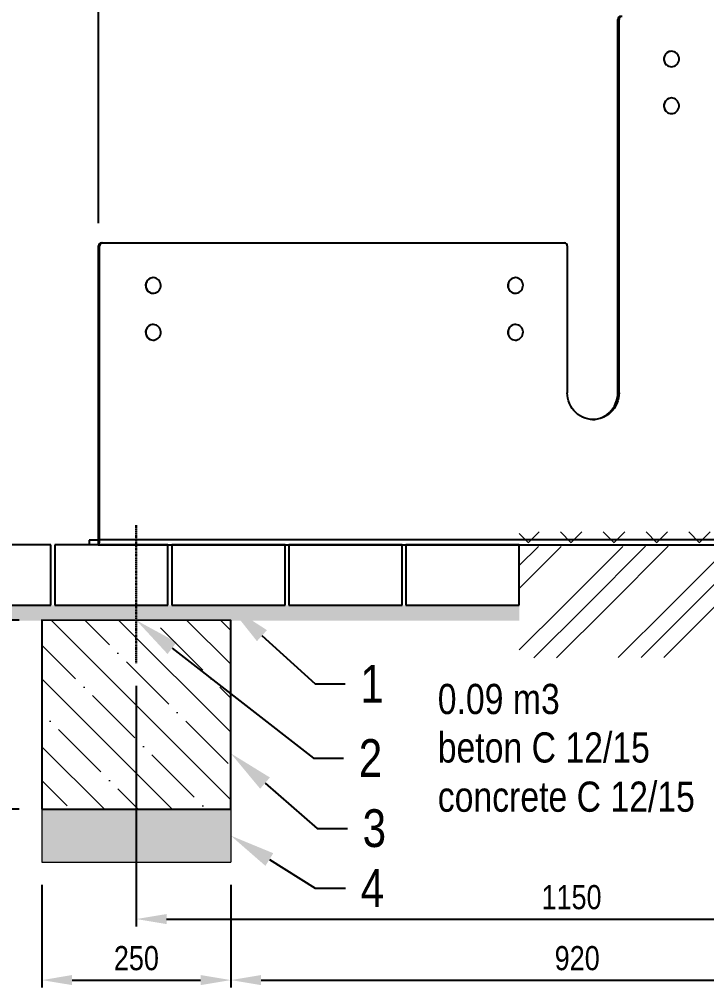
# Model space of a CAD drawing. Header units: millimetres. Extents: x 11758 to 17968, y 3782 to 8272.
# Drawn here: x 12803 to 13712, y 6122 to 7404 of the extents above; entities that cross this region are included whole.
import ezdxf
from ezdxf import colors
from ezdxf.entities.mleader import LeaderData, LeaderLine
from ezdxf.math import Vec2, Vec3

# ---------------------------------------------------------------- set-up
doc = ezdxf.new("R2010")
doc.units = ezdxf.units.MM
doc.header["$LTSCALE"] = 0.1
doc.linetypes.add('DashDot', pattern=[15, 9, -3, 0, -3])
doc.layers.add('SRAFY', color=251, linetype='Continuous', lineweight=13)
doc.styles.add('SEACAD_Arial', font='arial.ttf', dxfattribs={"width": 0.8})
doc.dimstyles.new('ISO-25', dxfattribs={"dimtxt": 1.6, "dimasz": 2, "dimexe": 0.5, "dimexo": 1.5, "dimtad": 1, "dimdec": 0, "dimtxsty": 'SEACAD_Arial', "dimcen": 2, "dimadec": 0, "dimazin": 0, "dimtfac": 1, "dimtdec": 0, "dimtmove": 0, "dimatfit": 3, "dimfxl": 1, "dimarcsym": 0})

# ---------------------------------------------------------------- blocks, each defined once
blk = doc.blocks.new('*D1')
at = {"color": 0, "lineweight": -2, "transparency": 16777216}
for p, q in [((12957.4, 6521.4), (12957.4, 6202.5)), ((14109.8, 6493.6), (14109.8, 6202.5)), ((12997.4, 6212.5), (14069.8, 6212.5))]:
    blk.add_line(p, q, dxfattribs=at)
at = {"color": 0, "transparency": 16777216}
for points in [[(12997.4, 6219.1), (12997.4, 6205.8), (12957.4, 6212.5)], [(14069.8, 6219.1), (14069.8, 6205.8), (14109.8, 6212.5)]]:
    blk.add_solid(points, dxfattribs=at)
at = {"layer": 'Defpoints', "color": 0, "transparency": 16777216}
for p in [(12957.4, 6551.4), (14109.8, 6523.6), (14109.8, 6212.5)]:
    blk.add_point(p, dxfattribs=at)
at = {"color": 0, "transparency": 16777216, "insert": (13533.6, 6241.3), "char_height": 32, "attachment_point": 5, "style": 'SEACAD_Arial'}
blk.add_mtext('1150', dxfattribs=at)
blk = doc.blocks.new('*D4')
at = {"color": 0, "lineweight": -2, "transparency": 16777216}
for p, q in [((12832.4, 6257.9), (12832.4, 6121.6)), ((13082.5, 6257.9), (13082.5, 6121.6)), ((12872.4, 6131.6), (13042.5, 6131.6))]:
    blk.add_line(p, q, dxfattribs=at)
at = {"color": 0, "transparency": 16777216}
for points in [[(12872.4, 6138.3), (12872.4, 6125), (12832.4, 6131.6)], [(13042.5, 6138.3), (13042.5, 6125), (13082.5, 6131.6)]]:
    blk.add_solid(points, dxfattribs=at)
at = {"layer": 'Defpoints', "color": 0, "transparency": 16777216}
for p in [(12832.4, 6287.9), (13082.5, 6287.9), (13082.5, 6131.6)]:
    blk.add_point(p, dxfattribs=at)
at = {"color": 0, "transparency": 16777216, "insert": (12957.5, 6160.5), "char_height": 32, "attachment_point": 5, "style": 'SEACAD_Arial'}
blk.add_mtext('250', dxfattribs=at)
blk = doc.blocks.new('*D6')
at = {"color": 0, "lineweight": -2, "transparency": 16777216}
for p, q in [((13999.8, 6308.2), (13999.8, 6121.6)), ((13082.5, 6257.9), (13082.5, 6121.6)), ((13122.5, 6131.6), (13959.8, 6131.6))]:
    blk.add_line(p, q, dxfattribs=at)
at = {"color": 0, "transparency": 16777216}
for points in [[(13122.5, 6138.3), (13122.5, 6125), (13082.5, 6131.6)], [(13959.8, 6138.3), (13959.8, 6125), (13999.8, 6131.6)]]:
    blk.add_solid(points, dxfattribs=at)
at = {"layer": 'Defpoints', "color": 0, "transparency": 16777216}
for p in [(13999.8, 6338.2), (13082.5, 6287.9), (13999.8, 6131.6)]:
    blk.add_point(p, dxfattribs=at)
at = {"color": 0, "transparency": 16777216, "insert": (13541.1, 6160.5), "char_height": 32, "attachment_point": 5, "style": 'SEACAD_Arial'}
blk.add_mtext('920', dxfattribs=at)
blk = doc.blocks.new('*D8')
at = {"color": 0, "lineweight": -2, "transparency": 16777216}
for p, q in [((12622.6, 6748.2), (12622.6, 6788.2)), ((12664.3, 6708.2), (12612.6, 6708.2)), ((12622.6, 6708.2), (12622.6, 6608.2)), ((12802.4, 6608.2), (12612.6, 6608.2)), ((12622.6, 6568.2), (12622.6, 6528.2))]:
    blk.add_line(p, q, dxfattribs=at)
at = {"color": 0, "transparency": 16777216}
for points in [[(12616, 6748.2), (12629.3, 6748.2), (12622.6, 6708.2)], [(12616, 6568.2), (12629.3, 6568.2), (12622.6, 6608.2)]]:
    blk.add_solid(points, dxfattribs=at)
at = {"layer": 'Defpoints', "color": 0, "transparency": 16777216}
for p in [(12694.3, 6708.2), (12622.6, 6608.2), (12832.4, 6608.2)]:
    blk.add_point(p, dxfattribs=at)
at = {"color": 0, "transparency": 16777216, "insert": (12593.8, 6658.2), "char_height": 32, "attachment_point": 5, "rotation": 90, "style": 'SEACAD_Arial'}
blk.add_mtext('100', dxfattribs=at)
blk = doc.blocks.new('*D9')
at = {"color": 0, "lineweight": -2, "transparency": 16777216}
for p, q in [((12802.4, 6608.2), (12612.6, 6608.2)), ((12622.6, 6568.2), (12622.6, 6397.9)), ((12802.4, 6357.9), (12612.6, 6357.9))]:
    blk.add_line(p, q, dxfattribs=at)
at = {"color": 0, "transparency": 16777216}
for points in [[(12616, 6568.2), (12629.3, 6568.2), (12622.6, 6608.2)], [(12616, 6397.9), (12629.3, 6397.9), (12622.6, 6357.9)]]:
    blk.add_solid(points, dxfattribs=at)
at = {"layer": 'Defpoints', "color": 0, "transparency": 16777216}
for p in [(12832.4, 6608.2), (12622.6, 6357.9), (12832.4, 6357.9)]:
    blk.add_point(p, dxfattribs=at)
at = {"color": 0, "transparency": 16777216, "insert": (12593.8, 6483.1), "char_height": 32, "attachment_point": 5, "rotation": 90, "style": 'SEACAD_Arial'}
blk.add_mtext('250', dxfattribs=at)
blk = doc.blocks.new('*D32')
at = {"color": 0, "lineweight": -2, "transparency": 16777216}
for p, q in [((12907.3, 7134.2), (12907.3, 7496.1)), ((14215.7, 7434.2), (14215.7, 7496.1)), ((14175.7, 7486.1), (12947.3, 7486.1))]:
    blk.add_line(p, q, dxfattribs=at)
at = {"color": 0, "transparency": 16777216}
for points in [[(12947.3, 7492.8), (12947.3, 7479.5), (12907.3, 7486.1)], [(14175.7, 7492.8), (14175.7, 7479.5), (14215.7, 7486.1)]]:
    blk.add_solid(points, dxfattribs=at)
at = {"layer": 'Defpoints', "color": 0, "transparency": 16777216}
for p in [(12907.3, 7486.1), (14215.7, 7404.2), (12907.3, 7104.2)]:
    blk.add_point(p, dxfattribs=at)
at = {"color": 0, "transparency": 16777216, "insert": (13561.5, 7515), "char_height": 32, "attachment_point": 5, "style": 'SEACAD_Arial'}
blk.add_mtext('1308', dxfattribs=at)

msp = doc.modelspace()

# ---------------------------------------------------------------- hatches: boundary and pattern name
at = {"layer": 'SRAFY'}
h = msp.add_hatch(dxfattribs=at)
h.set_pattern_fill('TERACO', color=256, scale=20)
h.set_pattern_definition([(45, (6914.72, 1393.59), (-28.28427, 28.28427), [20, -20]), (135, (6971.29, 1393.59), (-28.28427, -28.28427), [20, -20])])
h.paths.add_polyline_path([(13464.4, 6708.2), (13464.4, 6731.3), (14440.5, 6731.3), (14440.5, 6708.3)])
h = msp.add_hatch(dxfattribs=at)
h.set_pattern_fill('GOST_GROUND', color=256, scale=10)
h.set_pattern_definition([(45, (6450.33, 1393.59), (141.4214, -9e-15), [200]), (45, (6480.33, 1393.59), (141.4214, -9e-15), [200]), (45, (6510.33, 1393.59), (141.4214, -9e-15), [200])])
h.paths.add_polyline_path([(13999.8, 6560.6), (13464.1, 6558.3), (13464.5, 6705.8), (14440.5, 6708.2), (14440.5, 6560.8), (14249.8, 6560.8), (14249.8, 6658.2), (13999.8, 6658.2)])
h = msp.add_hatch(dxfattribs=at)
h.set_pattern_fill('AR-SAND', color=256, scale=0.5)
h.set_pattern_definition([(37.5, (5538.856, 1393.591), (-0.800016, 24.47066), [0, -19.304, 0, -21.59, 0, -20.6375]), (7.5, (5538.856, 1393.59), (22.47616, 35.84126), [0, -10.414, 0, -17.399, 0, -6.6675]), (327.5, (5523.235, 1393.591), (39.54962, 0.07186), [0, -6.35, 0, -22.86, 0, -29.845]), (317.5, (5523.235, 1393.59), (38.17782, 11.14647), [0, -3.175, 0, -14.986, 0, -17.145])])
h.paths.add_polyline_path([(12694.3, 6628.2), (12694.3, 6608.3), (12104.8, 6608.2), (12224.8, 6608.1), (12224.8, 6628.2)])
h.paths.add_polyline_path([(13464.3, 6607.9), (13464.3, 6628.2), (12224.8, 6628.2), (12224.8, 6608.1), (12354.8, 6607.9)])
h = msp.add_hatch(dxfattribs=at)
h.set_pattern_fill('ANSI35', color=256, scale=10, angle=90)
h.set_pattern_definition([(135, (6231.506, 1097.8), (-44.9013, -44.9013), []), (135, (6231.506, 1142.703), (-44.9013, -44.9013), [79.375, -15.875, 0, -15.875])])
h.paths.add_polyline_path([(13082.4, 6608.1), (12832.4, 6608.2), (12832.4, 6357.9), (13082.5, 6358.1)])
h = msp.add_hatch(dxfattribs=at)
h.set_pattern_fill('AR-SAND', color=256, scale=0.5)
h.set_pattern_definition([(37.5, (7468.933, -303.591), (-0.800016, 24.47066), [0, -19.304, 0, -21.59, 0, -20.6375]), (7.5, (7468.933, -303.59), (22.47616, 35.84126), [0, -10.414, 0, -17.399, 0, -6.6675]), (327.5, (7453.312, -303.59), (39.54962, 0.07186), [0, -6.35, 0, -22.86, 0, -29.845]), (317.5, (7453.31, -303.59), (38.17782, 11.14647), [0, -3.175, 0, -14.986, 0, -17.145])])
h.paths.add_polyline_path([(13082.5, 6357.9), (12832.4, 6357.9), (12832.4, 6287.9), (13082.5, 6287.9)])
h.paths.add_polyline_path([(13999.8, 6408.2), (14249.8, 6408.2), (14249.8, 6338.2), (13999.8, 6338.2)])

# ---------------------------------------------------------------- linework, layer by layer
for p, q in [((13596.5, 7404.2), (13595, 7404.2)), ((13595, 6909.7), (13595, 7404.2)), ((13596.5, 6909.7), (13596.5, 7404.2)), ((13666, 7362.1), (13665.8, 7362.1)), ((13665.8, 7341.4), (13666, 7341.4)), ((13666, 7300.1), (13665.8, 7300.1)), ((13665.8, 7279.4), (13666, 7279.4)), ((12911.1, 7108.2), (12912.7, 7108.2)), ((12912.7, 7108.2), (13524.1, 7108.2)), ((12908.8, 7104.2), (12907.3, 7104.2)), ((12907.3, 6715.2), (12907.3, 7104.2)), ((12908.8, 6715.2), (12908.8, 7104.2)), ((13528, 7104.2), (13528, 6909.7)), ((12979.8, 7062.1), (12979.7, 7062.1)), ((13459.4, 7062.1), (13459.3, 7062.1)), ((12979.7, 7041.4), (12979.8, 7041.4)), ((13459.3, 7041.4), (13459.4, 7041.4)), ((12979.8, 7000.1), (12979.7, 7000.1)), ((13459.4, 7000.1), (13459.3, 7000.1)), ((12979.7, 6979.4), (12979.8, 6979.4)), ((13459.3, 6979.4), (13459.4, 6979.4)), ((13595, 6909.7), (13596.5, 6909.7)), ((12894.9, 6714.2), (12894.9, 6708.2)), ((12894.9, 6714.2), (12895.1, 6714.2)), ((12895.1, 6708.2), (12894.9, 6708.2)), ((12895.1, 6714.2), (12895.1, 6708.2)), ((12907, 6714.2), (12895.1, 6714.2)), ((12907, 6708.2), (12895.1, 6708.2)), ((12907, 6714.2), (12907, 6708.2)), ((12907, 6708.2), (14213.9, 6708.2)), ((12907.3, 6715.2), (12908.8, 6715.2)), ((12908.8, 6715.2), (14215.7, 6715.2)), ((13464.3, 6708.2), (14440.5, 6708.2))]:
    msp.add_line(p, q)
at = {"linetype": 'DashDot', "lineweight": 30}
msp.add_line((12957.4, 6734.3), (12957.4, 6551.4), dxfattribs=at)
at = {"color": 7, "linetype": 'Continuous'}
for p, q in [((12844.3, 6708.2), (12694.3, 6708.2)), ((12844.3, 6628.2), (12844.3, 6708.2)), ((12999.3, 6708.2), (12849.3, 6708.2)), ((12849.3, 6708.2), (12849.3, 6628.2)), ((12999.3, 6628.2), (12999.3, 6708.2)), ((13154.3, 6708.2), (13004.3, 6708.2)), ((13004.3, 6708.2), (13004.3, 6628.2)), ((13154.3, 6628.2), (13154.3, 6708.2)), ((13309.3, 6708.2), (13159.3, 6708.2)), ((13159.3, 6708.2), (13159.3, 6628.2)), ((13309.3, 6628.2), (13309.3, 6708.2)), ((13464.3, 6708.2), (13314.3, 6708.2)), ((13314.3, 6708.2), (13314.3, 6628.2)), ((13464.3, 6628.2), (13464.3, 6708.2)), ((12694.3, 6628.2), (12844.3, 6628.2)), ((12849.3, 6628.2), (12999.3, 6628.2)), ((13004.3, 6628.2), (13154.3, 6628.2)), ((13159.3, 6628.2), (13309.3, 6628.2)), ((13314.3, 6628.2), (13464.3, 6628.2))]:
    msp.add_line(p, q, dxfattribs=at)
at = {"flags": 128}
for points in [[(13659.2, 7344.1), (13660.7, 7343), (13662.3, 7342.1), (13664.1, 7341.6), (13665.9, 7341.4), (13667.8, 7341.6), (13669.5, 7342.1), (13671.2, 7343), (13672.7, 7344.1), (13673.9, 7345.5), (13674.9, 7347.1), (13675.5, 7348.9), (13675.9, 7350.8), (13675.9, 7352.7), (13675.6, 7354.5), (13674.9, 7356.3), (13673.9, 7357.9), (13672.7, 7359.4), (13671.2, 7360.5), (13669.6, 7361.4), (13667.8, 7361.9), (13666, 7362.1), (13664.2, 7361.9), (13662.4, 7361.4), (13660.7, 7360.5), (13659.3, 7359.4), (13658, 7358), (13657.1, 7356.4), (13656.4, 7354.6), (13656, 7352.7), (13656, 7350.8), (13656.4, 7349), (13657, 7347.2), (13658, 7345.6), (13659.2, 7344.1)], [(13659.2, 7282.1), (13660.7, 7281), (13662.3, 7280.1), (13664.1, 7279.6), (13665.9, 7279.4), (13667.8, 7279.6), (13669.5, 7280.1), (13671.2, 7281), (13672.7, 7282.1), (13673.9, 7283.5), (13674.9, 7285.1), (13675.5, 7286.9), (13675.9, 7288.8), (13675.9, 7290.7), (13675.6, 7292.5), (13674.9, 7294.3), (13673.9, 7295.9), (13672.7, 7297.4), (13671.2, 7298.5), (13669.6, 7299.4), (13667.8, 7299.9), (13666, 7300.1), (13664.2, 7299.9), (13662.4, 7299.4), (13660.7, 7298.5), (13659.3, 7297.4), (13658, 7296), (13657.1, 7294.4), (13656.4, 7292.6), (13656, 7290.7), (13656, 7288.8), (13656.4, 7287), (13657, 7285.2), (13658, 7283.6), (13659.2, 7282.1)], [(12972.8, 7044.4), (12974.2, 7043.2), (12975.8, 7042.3), (12977.6, 7041.7), (12979.4, 7041.4), (12981.2, 7041.5), (12983, 7042), (12984.7, 7042.7), (12986.2, 7043.8), (12987.5, 7045.2), (12988.6, 7046.7), (12989.3, 7048.5), (12989.7, 7050.3), (12989.8, 7052.2), (12989.6, 7054.1), (12989, 7055.9), (12988.1, 7057.6), (12986.9, 7059.1), (12985.5, 7060.3), (12983.9, 7061.2), (12982.1, 7061.8), (12980.3, 7062.1), (12978.5, 7062), (12976.7, 7061.5), (12975, 7060.8), (12973.5, 7059.7), (12972.2, 7058.3), (12971.1, 7056.8), (12970.4, 7055), (12970, 7053.2), (12969.9, 7051.3), (12970.1, 7049.4), (12970.7, 7047.6), (12971.6, 7045.9), (12972.8, 7044.4)], [(13452.4, 7044.4), (13453.8, 7043.2), (13455.4, 7042.3), (13457.1, 7041.7), (13459, 7041.4), (13460.8, 7041.5), (13462.6, 7042), (13464.3, 7042.7), (13465.8, 7043.8), (13467.1, 7045.2), (13468.1, 7046.7), (13468.9, 7048.5), (13469.3, 7050.3), (13469.4, 7052.2), (13469.1, 7054.1), (13468.5, 7055.9), (13467.7, 7057.6), (13466.5, 7059.1), (13465.1, 7060.3), (13463.5, 7061.2), (13461.7, 7061.8), (13459.9, 7062.1), (13458, 7062), (13456.3, 7061.5), (13454.6, 7060.8), (13453.1, 7059.7), (13451.8, 7058.3), (13450.7, 7056.8), (13450, 7055), (13449.5, 7053.2), (13449.5, 7051.3), (13449.7, 7049.4), (13450.3, 7047.6), (13451.2, 7045.9), (13452.4, 7044.4)], [(12972.8, 6982.4), (12974.2, 6981.2), (12975.8, 6980.3), (12977.6, 6979.7), (12979.4, 6979.4), (12981.2, 6979.5), (12983, 6980), (12984.7, 6980.7), (12986.2, 6981.8), (12987.5, 6983.2), (12988.6, 6984.7), (12989.3, 6986.5), (12989.7, 6988.3), (12989.8, 6990.2), (12989.6, 6992.1), (12989, 6993.9), (12988.1, 6995.6), (12986.9, 6997.1), (12985.5, 6998.3), (12983.9, 6999.2), (12982.1, 6999.8), (12980.3, 7000.1), (12978.5, 7000), (12976.7, 6999.5), (12975, 6998.8), (12973.5, 6997.7), (12972.2, 6996.3), (12971.1, 6994.8), (12970.4, 6993), (12970, 6991.2), (12969.9, 6989.3), (12970.1, 6987.4), (12970.7, 6985.6), (12971.6, 6983.9), (12972.8, 6982.4)], [(13452.4, 6982.4), (13453.8, 6981.2), (13455.4, 6980.3), (13457.1, 6979.7), (13459, 6979.4), (13460.8, 6979.5), (13462.6, 6980), (13464.3, 6980.7), (13465.8, 6981.8), (13467.1, 6983.2), (13468.1, 6984.7), (13468.9, 6986.5), (13469.3, 6988.3), (13469.4, 6990.2), (13469.1, 6992.1), (13468.5, 6993.9), (13467.7, 6995.6), (13466.5, 6997.1), (13465.1, 6998.3), (13463.5, 6999.2), (13461.7, 6999.8), (13459.9, 7000.1), (13458, 7000), (13456.3, 6999.5), (13454.6, 6998.8), (13453.1, 6997.7), (13451.8, 6996.3), (13450.7, 6994.8), (13450, 6993), (13449.5, 6991.2), (13449.5, 6989.3), (13449.7, 6987.4), (13450.3, 6985.6), (13451.2, 6983.9), (13452.4, 6982.4)], [(13562.3, 6874.2), (13558.7, 6874.4), (13555.1, 6875), (13551.7, 6876), (13548.3, 6877.3), (13545.1, 6879), (13542.1, 6881), (13539.3, 6883.4), (13536.8, 6886), (13534.5, 6888.9), (13532.6, 6892), (13530.9, 6895.3), (13529.6, 6898.8), (13528.7, 6902.4), (13528.2, 6906), (13528, 6909.7)], [(13561.5, 6874.3), (13564.3, 6874.4), (13567.8, 6875), (13571.3, 6876), (13574.7, 6877.3), (13577.9, 6879), (13580.9, 6881), (13583.7, 6883.4), (13586.2, 6886), (13588.4, 6888.9), (13590.4, 6892), (13592, 6895.3), (13593.3, 6898.8), (13594.2, 6902.4), (13594.8, 6906), (13595, 6909.7)], [(13596.5, 6909.7), (13596.4, 6906), (13595.8, 6902.4), (13594.9, 6898.8), (13593.6, 6895.3), (13592, 6892), (13590, 6888.9), (13587.7, 6886), (13585.2, 6883.4), (13582.4, 6881), (13579.4, 6879), (13576.2, 6877.3), (13572.9, 6876), (13569.4, 6875), (13565.8, 6874.4), (13562.3, 6874.2)], [(12907, 6708.2), (12907.4, 6708.4), (12907.7, 6708.8), (12908, 6709.4), (12908.3, 6710.3), (12908.5, 6711.4), (12908.7, 6712.6), (12908.8, 6713.9), (12908.8, 6715.2)]]:
    msp.add_lwpolyline(points, dxfattribs=at)
msp.add_lwpolyline([(12832.4, 6357.9), (13082.5, 6358.1), (13082.4, 6608.1), (12832.4, 6608.2)], close=True)
for centre, radius, start, end in [((13598.9, 7404.3), 3.93, 91.0102, 180.9758), ((13600.5, 7404.3), 3.93, 91.0102, 180.9758), ((13666.2, 7351.7), 10.4, 91.8791, 226.8824), ((13665.9, 7351.2), 9.77, 226.1808, 269.8934), ((13666.2, 7289.7), 10.4, 91.8791, 226.8824), ((13665.9, 7289.2), 9.77, 226.1808, 269.8934), ((12911.2, 7104.3), 3.93, 91.0102, 180.9758), ((12912.7, 7104.3), 3.93, 91.0102, 180.9758), ((13524, 7104.3), 3.93, 359.0242, 88.9898), ((12980, 7051.7), 10.4, 91.8322, 224.5552), ((13459.6, 7051.7), 10.4, 91.8322, 224.5552), ((12979.7, 7051.2), 9.79, 223.7142, 269.864), ((13459.3, 7051.2), 9.79, 223.7142, 269.864), ((12980, 6989.7), 10.4, 91.8322, 224.5552), ((13459.6, 6989.7), 10.4, 91.8322, 224.5552), ((12979.7, 6989.2), 9.79, 223.7142, 269.864), ((13459.3, 6989.2), 9.79, 223.7142, 269.864), ((12906.1, 6715), 1.18, 319.6093, 11.3691)]:
    msp.add_arc(centre, radius, start, end)
at = {"layer": 'SRAFY'}
for p, q in [((12832.4, 6357.9), (12832.4, 6287.9)), ((13082.5, 6357.9), (13082.5, 6287.9)), ((12832.4, 6287.9), (13082.5, 6287.9))]:
    msp.add_line(p, q, dxfattribs=at)

# ---------------------------------------------------------------- texts
at = {"style": 'SEACAD_Arial', "width": 0.8}
for s, p in [('0.09 m3', (13356.5, 6484)), ('beton C 12/15', (13356.5, 6419.8)), ('concrete C 12/15', (13356.5, 6354.6))]:
    msp.add_text(s, height=40, dxfattribs=at).set_placement(p)

# ---------------------------------------------------------------- dimensions: what is measured, and where the dimension line sits
dim = msp.add_linear_dim(base=(12907.3, 7486.1), p1=(14215.7, 7404.2), p2=(12907.3, 7104.2), dimstyle='ISO-25')
dim.commit()
dim.dimension.update_dxf_attribs({"geometry": '*D32', "text_midpoint": (13561.5, 7515)})
for base, p1, p2, picture, middle in [((12622.6, 6608.2), (12694.3, 6708.2), (12832.4, 6608.2), '*D8', (12622.6, 6658.2)), ((12622.6, 6357.9), (12832.4, 6608.2), (12832.4, 6357.9), '*D9', (12622.6, 6483.1))]:
    dim = msp.add_linear_dim(base=base, p1=p1, p2=p2, angle=90, dimstyle='ISO-25')
    dim.commit()
    dim.dimension.update_dxf_attribs({"geometry": picture, "text_midpoint": middle, "dimtype": 160})
dim = msp.add_linear_dim(base=(14109.8, 6212.5), p1=(12957.4, 6551.4), p2=(14109.8, 6523.6), dimstyle='ISO-25', override={"dimscale": 0, "dimrnd": 10})
dim.commit()
dim.dimension.update_dxf_attribs({"geometry": '*D1', "text_midpoint": (13533.6, 6212.5), "dimtype": 160})
for base, p1, p2, override, picture, middle in [((13999.8, 6131.6), (13082.5, 6287.9), (13999.8, 6338.2), {"dimscale": 0, "dimrnd": 10}, '*D6', (13541.1, 6160.5)), ((13082.5, 6131.6), (12832.4, 6287.9), (13082.5, 6287.9), {"dimscale": 0}, '*D4', (12957.5, 6160.5))]:
    dim = msp.add_linear_dim(base=base, p1=p1, p2=p2, dimstyle='ISO-25', override=override)
    dim.commit()
    dim.dimension.update_dxf_attribs({"geometry": picture, "text_midpoint": middle})

# ---------------------------------------------------------------- leaders
ml = msp.add_multileader_mtext('Standard')
ml.set_content('1', color=256, style='SEACAD_Arial')
ml.set_leader_properties()
ml.build(insert=Vec2(0, 0))
ml.multileader.update_dxf_attribs({"text_right_attachment_type": 6, "dogleg_length": 2, "arrow_head_size": 60, "scale": 20})
ctx = ml.context
ctx.base_point, ctx.scale, ctx.char_height, ctx.arrow_head_size, ctx.landing_gap_size, ctx.plane_origin = Vec3(13234, 6524.1), 20, 50, 60, 20, Vec3(12419.3, 6708.2)
ctx.right_attachment = 6
notes = []
notes.append((ctx, [(0, (1, 1, 0), (13194, 6524.1), (1, 0), 40, [(0, [(13079.3, 6628.2)], 0, [])])]))
ctx.mtext.insert, ctx.mtext.flow_direction = Vec3(13254, 6549.1), 5
ml = msp.add_multileader_mtext('Standard')
ml.set_content('2', color=256, style='SEACAD_Arial')
ml.set_leader_properties()
ml.build(insert=Vec2(0, 0))
ml.multileader.update_dxf_attribs({"text_right_attachment_type": 6, "dogleg_length": 2, "arrow_head_size": 60, "scale": 20})
ctx = ml.context
ctx.base_point, ctx.scale, ctx.char_height, ctx.arrow_head_size, ctx.landing_gap_size, ctx.plane_origin = Vec3(13231.9, 6425.8), 20, 50, 60, 20, Vec3(12339.8, 6543.6)
ctx.right_attachment = 6
notes.append((ctx, [(0, (1, 1, 0), (13191.9, 6425.8), (1, 0), 40, [(0, [(12957.4, 6608.2)], 0, [])])]))
ctx.mtext.insert, ctx.mtext.flow_direction = Vec3(13251.9, 6450.8), 5
ml = msp.add_multileader_mtext('Standard')
ml.set_content('3', color=256, style='SEACAD_Arial')
ml.set_leader_properties()
ml.build(insert=Vec2(0, 0))
ml.multileader.update_dxf_attribs({"text_right_attachment_type": 6, "dogleg_length": 2, "arrow_head_size": 60, "scale": 20})
ctx = ml.context
ctx.base_point, ctx.scale, ctx.char_height, ctx.arrow_head_size, ctx.landing_gap_size, ctx.plane_origin = Vec3(13237, 6332.5), 20, 50, 60, 20, Vec3(12338.7, 6310.8)
ctx.right_attachment = 6
notes.append((ctx, [(0, (1, 1, 0), (13197, 6332.5), (1, 0), 40, [(0, [(13082.5, 6431.9)], 0, [])])]))
ctx.mtext.insert, ctx.mtext.flow_direction = Vec3(13257, 6357.9), 5
ml = msp.add_multileader_mtext('Standard')
ml.set_content('4', color=256, style='SEACAD_Arial')
ml.set_leader_properties()
ml.build(insert=Vec2(0, 0))
ml.multileader.update_dxf_attribs({"text_right_attachment_type": 6, "dogleg_length": 2, "arrow_head_size": 60, "scale": 20})
ctx = ml.context
ctx.base_point, ctx.scale, ctx.char_height, ctx.arrow_head_size, ctx.landing_gap_size, ctx.plane_origin = Vec3(13234.4, 6253.6), 20, 50, 60, 20, Vec3(12259.7, 6364)
ctx.right_attachment = 6
notes.append((ctx, [(0, (1, 1, 0), (13194.4, 6253.6), (1, 0), 40, [(0, [(13082.5, 6322.9)], 0, [])])]))
ctx.mtext.insert, ctx.mtext.flow_direction = Vec3(13254.4, 6278.6), 5
for ctx, leaders in notes:
    for number, flags, end, landing, length, lines in leaders:
        leader = LeaderData()
        leader.index, (leader.has_last_leader_line, leader.has_dogleg_vector, leader.attachment_direction) = number, flags
        leader.last_leader_point, leader.dogleg_vector, leader.dogleg_length = Vec3(end), Vec3(landing), length
        for number, points, colour, breaks in lines:
            line = LeaderLine()
            line.index, line.vertices, line.color, line.breaks = number, Vec3.list(points), colors.encode_raw_color(colour), breaks
            leader.lines.append(line)
        ctx.leaders.append(leader)

doc.saveas('drawing.dxf')
